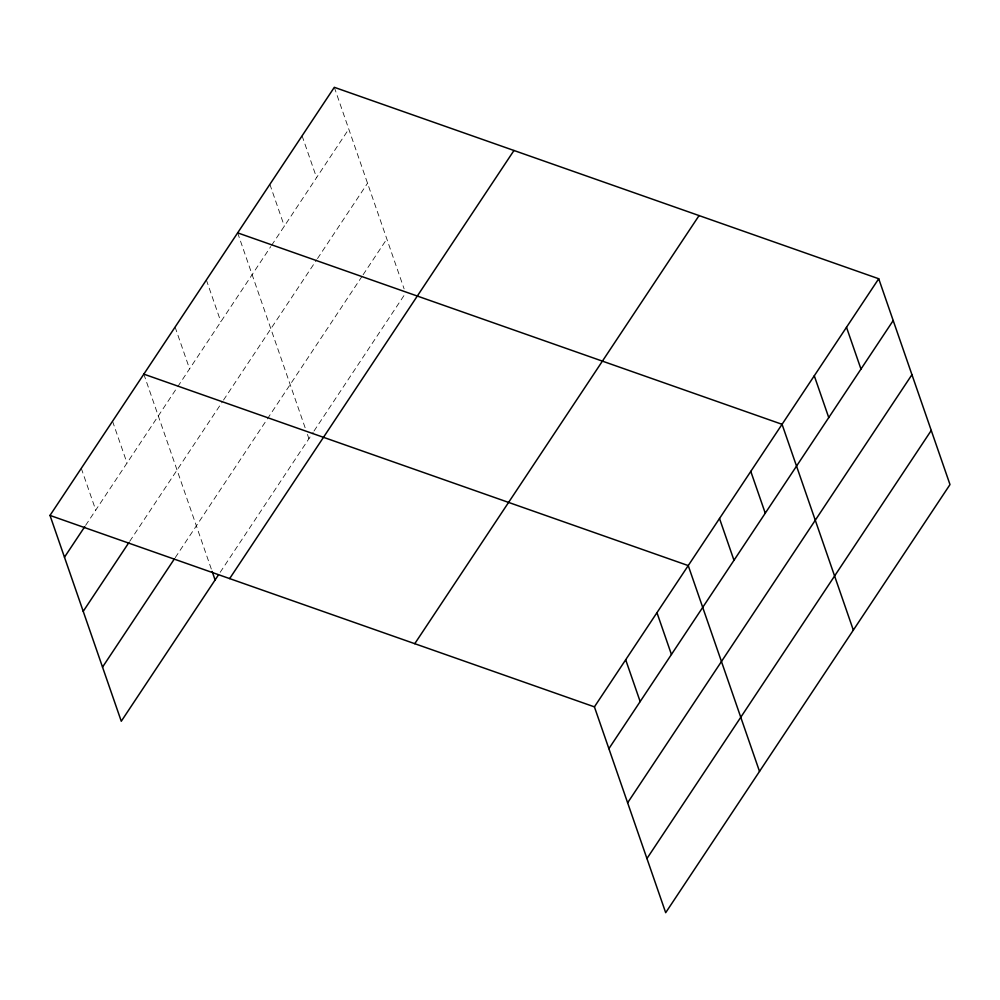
<?xml version="1.0" encoding="UTF-8"?>
<svg xmlns="http://www.w3.org/2000/svg" width="1000" height="1000" viewBox="0 0 1000 1000"><rect width="100%" height="100%" fill="white"/><g stroke="black" fill="none" stroke-linecap="round" stroke-linejoin="round"><path stroke-width="0.75" stroke-dasharray="5 3.75" d="M85.6 525.4L176.887 387.938M177.738 386.662L270.775 246.575M271.625 245.3L348.787 129.1M129.713 541.35L222.688 401.337M223.525 400.062L316.65 259.85M317.5 258.562L367.537 183.238M175.225 557.663L266.512 420.2M267.35 418.925L362.25 276.038M363.1 274.75L386.838 239M220.162 572.337L313.163 432.312M314.012 431.025L405.588 293.137M334.312 87.312L404.113 288.863M302.087 135.825L316.562 177.625M269.875 184.35L284.337 226.15M237.65 232.862L305.462 428.725M307.438 434.412L308.925 438.688M206.375 279.962L220.85 321.75M175.1 327.05L189.575 368.85M143.825 374.137L211.65 570M112.55 421.238L127.025 463.038M81.275 468.325L95.75 510.125"/><path stroke-width="1.5" d="M50 515.425L334.312 87.312L878.725 278.75L950 484.575L665.688 912.688L594.412 706.862L50 515.425L121.275 721.25L218.475 574.875M64.475 557.212L84.763 526.675M83.212 611.35L128.863 542.612M102.525 667.113L174.375 558.925M229.65 578.6L513.975 150.488M414.762 643.688L699.075 215.575M594.412 706.862L878.725 278.75M608.888 748.662L893.2 320.55M627.625 802.8L911.95 374.688M646.938 858.562L931.25 430.45M237.65 232.862L782.062 424.312L853.337 630.138M143.825 374.137L688.238 565.588L759.513 771.413M846.5 327.275L860.975 369.075M814.287 375.8L828.75 417.587M750.788 471.4L765.263 513.2M719.513 518.5L733.988 560.3M656.963 612.688L671.438 654.488M625.688 659.775L640.163 701.575M212.138 571.425L215.1 579.963"/></g></svg>
